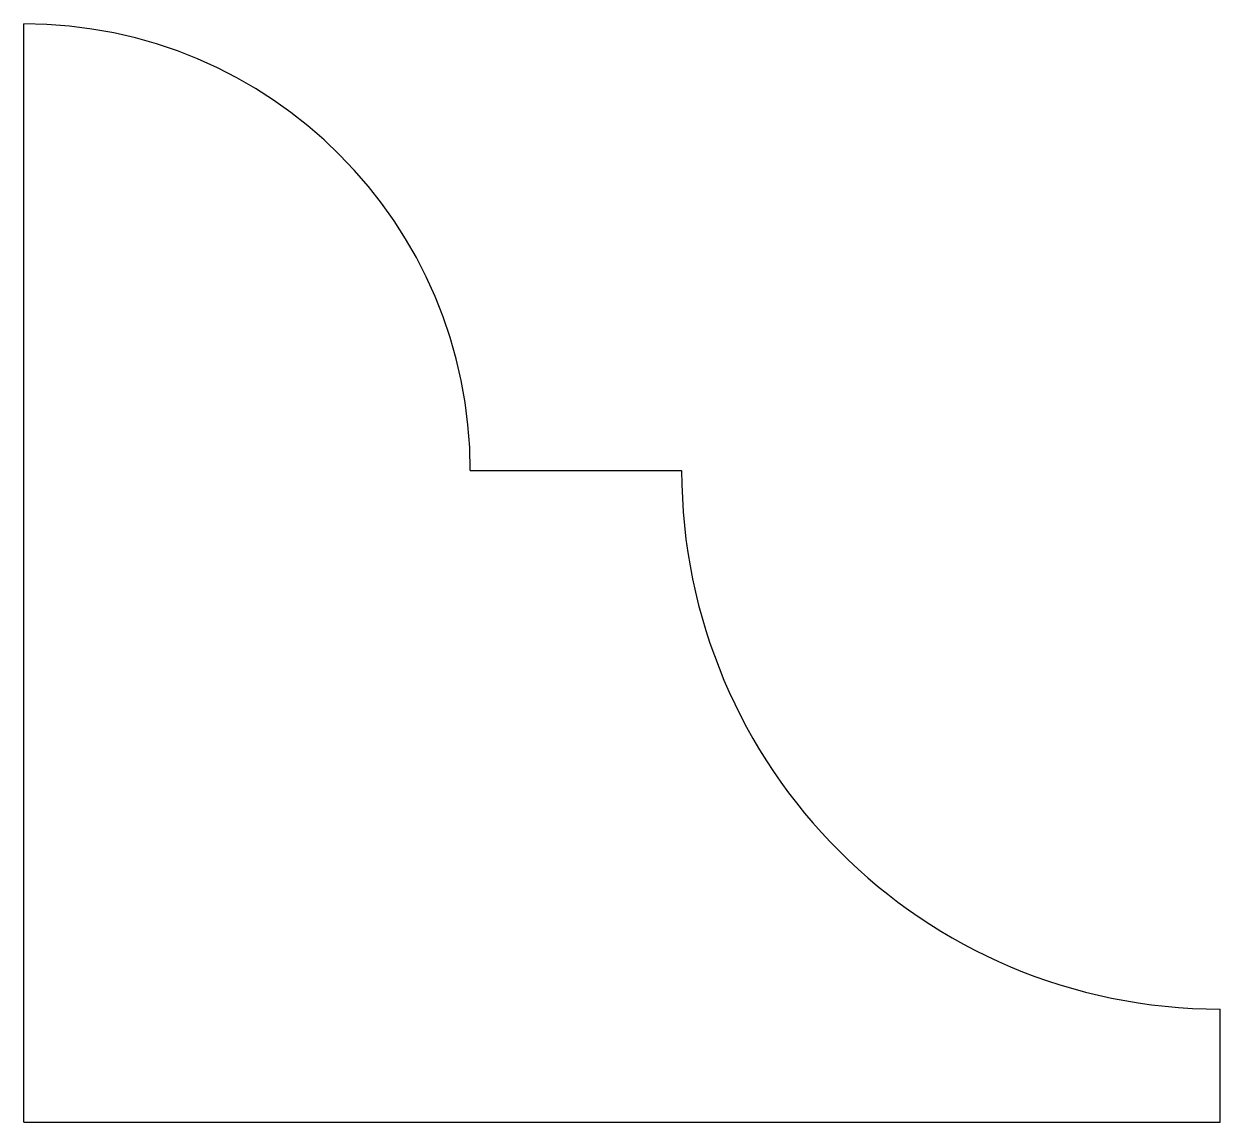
# Model space of a CAD drawing. Extents: x 0 to 2.5, y 0 to 2.29.
import ezdxf

# ---------------------------------------------------------------- set-up
doc = ezdxf.new("R2010")
doc.units = 0
doc.layers.add('MODELSKETCH_VISIBLE', color=7, linetype='CONTINUOUS')

msp = doc.modelspace()

# ---------------------------------------------------------------- linework, layer by layer
at = {"layer": 'MODELSKETCH_VISIBLE'}
for p, q in [((0, 0), (0, 2.2942)), ((0.9329, 1.3614), (1.3747, 1.3614)), ((2.5, 0), (2.5, 0.2361)), ((0, 0), (2.5, 0))]:
    msp.add_line(p, q, dxfattribs=at)
for centre, radius, start, end in [((0, 1.3614), 0.9329, 0, 90), ((2.5, 1.3614), 1.1253, 180, 270)]:
    msp.add_arc(centre, radius, start, end, dxfattribs=at)

doc.saveas('drawing.dxf')
